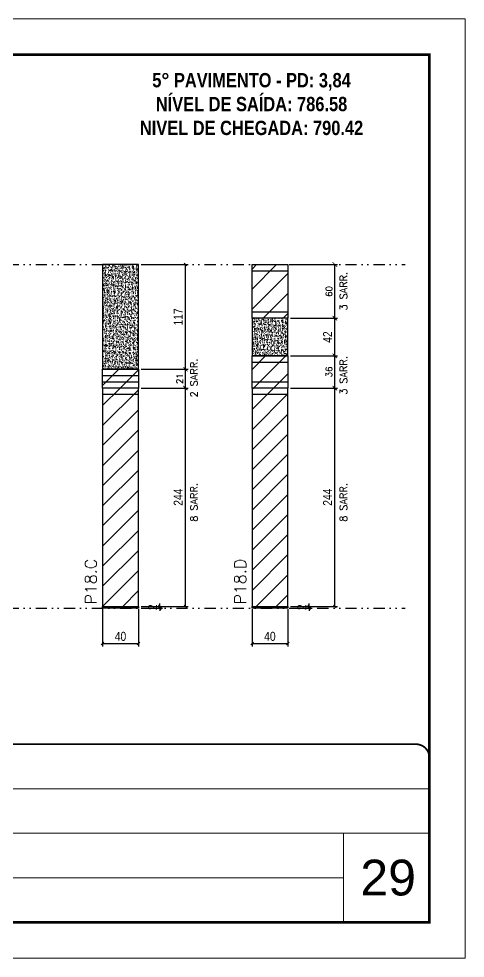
# Model space of a CAD drawing. Extents: x 28748 to 35002, y 14885 to 43501.
# Drawn here: x 29735 to 30233, y 34411 to 35461 of the extents above; entities that cross this region are included whole.
import ezdxf

# ---------------------------------------------------------------- set-up
doc = ezdxf.new("R2010")
doc.units = 0
for name, pattern in [('CONTINUO', [0]), ('DASHED', [0.75, 0.5, -0.25]), ('DIVIDE2', [0.625, 0.25, -0.125, 0, -0.125, 0, -0.125])]:
    doc.linetypes.add(name, pattern=pattern)
for name, color, linetype, lineweight in [('CARIMBO', 255, 'Continuous', 9), ('Folhas', 255, 'Continuous', 9), ('Hachura', 251, 'Continuous', 9), ('SARRAFO DE PRESSAO', 251, 'DASHED', 9), ('Texto Seção', 7, 'Continuous', 15)]:
    doc.layers.add(name, color=color, linetype=linetype, lineweight=lineweight)
for name, color, linetype in [('COTA', 241, 'Continuous'), ('NOMENCLATURA', 7, 'Continuous'), ('Nível', 160, 'Continuous'), ('Painéis', 200, 'Continuous'), ('SARR_2.2x7', 40, 'Continuous')]:
    doc.layers.add(name, color=color, linetype=linetype)
doc.styles.add('ARIAL', font='arial.ttf')
doc.styles.add('COTA TECNICA', font='techl___.ttf', dxfattribs={"height": 10})
doc.styles.add('COTA TECNICA-50', font='techl___.ttf', dxfattribs={"height": 10})
doc.styles.add('REGUA-120', font='ROMANS.shx', dxfattribs={"height": 15})
doc.styles.add('ROMANC', font='techb___.ttf', dxfattribs={"height": 2.5})
doc.styles.add('ROMANS', font='romans.shx')
doc.dimstyles.new('COTA PAINEL-50', dxfattribs={"dimtxt": 10, "dimasz": 3, "dimexe": 3, "dimexo": 3, "dimgap": 3, "dimtad": 1, "dimdec": 1, "dimzin": 12, "dimdsep": 46, "dimtxsty": 'COTA TECNICA-50', "dimblk1": 'OBLIQUE', "dimblk2": 'OBLIQUE', "dimsah": 1, "dimcen": 0.9, "dimclrd": 4, "dimclre": 4, "dimclrt": 240, "dimadec": 1, "dimazin": 3, "dimtfac": 1, "dimtdec": 1, "dimtmove": 0, "dimatfit": 3, "dimfxl": 1, "dimtolj": 1, "dimtzin": 12, "dimarcsym": 0})
doc.dimstyles.new('Cota Paínel', dxfattribs={"dimtxt": 7, "dimasz": 5, "dimexe": 3, "dimexo": 3, "dimgap": 3, "dimtad": 1, "dimdec": 1, "dimzin": 12, "dimdsep": 46, "dimtxsty": 'ROMANS', "dimblk": 'ARCHTICK', "dimcen": 0, "dimclrd": 4, "dimclre": 4, "dimclrt": 1, "dimadec": 1, "dimazin": 3, "dimtfac": 1, "dimtdec": 1, "dimtmove": 0, "dimatfit": 3, "dimldrblk": 'OBLIQUE', "dimfxl": 1, "dimtolj": 1, "dimtzin": 12, "dimarcsym": 0})
doc.dimstyles.new('PAINEL', dxfattribs={"dimtxt": 10, "dimasz": 3, "dimexe": 3, "dimexo": 3, "dimgap": 3, "dimtad": 1, "dimdec": 1, "dimzin": 12, "dimdsep": 46, "dimtxsty": 'COTA TECNICA', "dimblk1": 'OBLIQUE', "dimblk2": 'OBLIQUE', "dimsah": 1, "dimcen": 0.9, "dimclrd": 4, "dimclre": 4, "dimclrt": 240, "dimadec": 1, "dimazin": 3, "dimtfac": 1, "dimtdec": 1, "dimtmove": 0, "dimatfit": 3, "dimfxl": 1, "dimtolj": 1, "dimtzin": 12, "dimarcsym": 0})
pattern_1 = [(45, (112.546, 0), (-11.22532, 11.22532), [])]
pattern_2 = [(45, (-216.167, 0), (-11.22532, 11.22532), [])]

# ---------------------------------------------------------------- blocks, each defined once
blk = doc.blocks.new('9999999999')
at = {"color": 30, "linetype": 'CONTINUO'}
for p, q in [((98564.6, 34379.6), (99584, 34379.6)), ((98564.6, 34329.8), (99488, 34329.8)), ((99584, 34329.8), (99488, 34329.8)), ((99488, 34329.8), (99488, 34230.2)), ((98564.6, 34280), (99488, 34280))]:
    blk.add_line(p, q, dxfattribs=at)
at = {"color": 30, "linetype": 'CONTINUO', "const_width": 2}
blk.add_lwpolyline([(99584, 34230.2), (99584, 34414.4, 0.414214), (99569, 34429.4), (98229, 34429.4, 0.414214), (98214, 34414.4), (98214, 34245.2, 0.414214), (98229, 34230.2), (99584, 34230.2)], format="xyb", dxfattribs=at)
at = {"layer": 'Folhas'}
blk.add_lwpolyline([(98139, 34190.2), (99624, 34190.2), (99624, 35240.2), (98139, 35240.2)], close=True, dxfattribs=at)
at = {"layer": 'Folhas', "color": 30, "const_width": 3}
blk.add_lwpolyline([(98214, 34230.2), (99584, 34230.2), (99584, 35200.2), (98214, 35200.2)], close=True, dxfattribs=at)
blk = doc.blocks.new('_Oblique')
at = {"color": 0, "linetype": 'ByBlock', "lineweight": -2}
blk.add_line((-0.5, -0.5), (0.5, 0.5), dxfattribs=at)
blk = doc.blocks.new('*D644')
at = {"layer": 'COTA', "color": 4, "lineweight": -2, "transparency": 16777216}
for p, q in [((30038.2, 35048), (30090.7, 35048)), ((30087.7, 34804), (30087.7, 35048)), ((30038.2, 34804), (30090.7, 34804))]:
    blk.add_line(p, q, dxfattribs=at)
at = {"layer": 'Defpoints', "color": 0, "transparency": 16777216}
for p in [(30035.2, 35048), (30087.7, 35048), (30035.2, 34804)]:
    blk.add_point(p, dxfattribs=at)
at = {"layer": 'COTA', "color": 4, "lineweight": -2, "transparency": 16777216, "xscale": 3, "yscale": 3, "zscale": 3}
for p, rotation in [((30087.7, 35048), 90), ((30087.7, 34804), 270)]:
    blk.add_blockref('_Oblique', p, dxfattribs=dict(at, rotation=rotation))
at = {"layer": 'COTA', "color": 240, "transparency": 16777216, "insert": (30079.6, 34926), "char_height": 10, "attachment_point": 5, "rotation": 90, "style": 'COTA TECNICA'}
blk.add_mtext('\\A1;244', dxfattribs=at)
blk = doc.blocks.new('*D645')
at = {"layer": 'COTA', "color": 4, "lineweight": -2, "transparency": 16777216}
for p, q in [((29995.2, 34801), (29995.2, 34759.3)), ((30035.2, 34801), (30035.2, 34759.3)), ((29995.2, 34762.3), (30035.2, 34762.3))]:
    blk.add_line(p, q, dxfattribs=at)
at = {"layer": 'Defpoints', "color": 0, "transparency": 16777216}
for p in [(29995.2, 34804), (30035.2, 34804), (30035.2, 34762.3)]:
    blk.add_point(p, dxfattribs=at)
at = {"layer": 'COTA', "color": 4, "lineweight": -2, "transparency": 16777216, "xscale": 3, "yscale": 3, "zscale": 3, "rotation": 180}
blk.add_blockref('_Oblique', (29995.2, 34762.3), dxfattribs=at)
at = {"layer": 'COTA', "color": 4, "lineweight": -2, "transparency": 16777216, "xscale": 3, "yscale": 3, "zscale": 3}
blk.add_blockref('_Oblique', (30035.2, 34762.3), dxfattribs=at)
at = {"layer": 'COTA', "color": 240, "transparency": 16777216, "insert": (30015.2, 34770.4), "char_height": 10, "attachment_point": 5, "style": 'COTA TECNICA'}
blk.add_mtext('\\A1;40', dxfattribs=at)
blk = doc.blocks.new('*D646')
at = {"layer": 'COTA', "color": 4, "lineweight": -2, "transparency": 16777216}
for p, q in [((30038.2, 34804), (30062, 34804)), ((30038.2, 34802), (30062, 34802)), ((30059, 34804), (30059, 34807)), ((30059, 34802), (30059, 34804)), ((30059, 34802), (30059, 34799))]:
    blk.add_line(p, q, dxfattribs=at)
at = {"layer": 'Defpoints', "color": 0, "transparency": 16777216}
for p in [(30035.2, 34804), (30035.2, 34802), (30059, 34804)]:
    blk.add_point(p, dxfattribs=at)
at = {"layer": 'COTA', "color": 4, "lineweight": -2, "transparency": 16777216, "xscale": 3, "yscale": 3, "zscale": 3}
for p, rotation in [((30059, 34804), 270), ((30059, 34802), 90)]:
    blk.add_blockref('_Oblique', p, dxfattribs=dict(at, rotation=rotation))
at = {"layer": 'COTA', "color": 240, "transparency": 16777216, "insert": (30051, 34803), "char_height": 10, "attachment_point": 5, "rotation": 90, "style": 'COTA TECNICA-50'}
blk.add_mtext('\\A1;2', dxfattribs=at)
blk = doc.blocks.new('*D654')
at = {"layer": 'COTA', "color": 4, "lineweight": -2, "transparency": 16777216}
for p, q in [((30038.2, 35126), (30090.7, 35126)), ((30087.7, 35084), (30087.7, 35126)), ((30038.2, 35084), (30090.7, 35084))]:
    blk.add_line(p, q, dxfattribs=at)
at = {"layer": 'Defpoints', "color": 0, "transparency": 16777216}
for p in [(30035.2, 35126), (30087.7, 35126), (30035.2, 35084)]:
    blk.add_point(p, dxfattribs=at)
at = {"layer": 'COTA', "color": 4, "lineweight": -2, "transparency": 16777216, "xscale": 3, "yscale": 3, "zscale": 3}
for p, rotation in [((30087.7, 35126), 90), ((30087.7, 35084), 270)]:
    blk.add_blockref('_Oblique', p, dxfattribs=dict(at, rotation=rotation))
at = {"layer": 'COTA', "color": 240, "transparency": 16777216, "insert": (30079.6, 35105), "char_height": 10, "attachment_point": 5, "rotation": 90, "style": 'COTA TECNICA'}
blk.add_mtext('\\A1;42', dxfattribs=at)
blk = doc.blocks.new('_ArchTick')
at = {"color": 0, "linetype": 'ByBlock', "const_width": 0.15}
blk.add_lwpolyline([(-0.5, -0.5), (0.5, 0.5)], dxfattribs=at)
blk = doc.blocks.new('*D1702')
at = {"layer": 'COTA', "color": 4, "lineweight": -2, "transparency": 16777216}
for p, q in [((30038.2, 35084), (30090.7, 35084)), ((30087.7, 35048), (30087.7, 35084)), ((30038.2, 35048), (30090.7, 35048))]:
    blk.add_line(p, q, dxfattribs=at)
at = {"layer": 'Defpoints', "color": 0, "transparency": 16777216}
for p in [(30035.2, 35084), (30087.7, 35084), (30035.2, 35048)]:
    blk.add_point(p, dxfattribs=at)
at = {"layer": 'COTA', "color": 4, "lineweight": -2, "transparency": 16777216, "xscale": 5, "yscale": 5, "zscale": 5}
for p, rotation in [((30087.7, 35084), 90), ((30087.7, 35048), 270)]:
    blk.add_blockref('_ArchTick', p, dxfattribs=dict(at, rotation=rotation))
at = {"layer": 'COTA', "color": 1, "transparency": 16777216, "insert": (30081.2, 35066), "char_height": 7, "attachment_point": 5, "rotation": 90, "style": 'ROMANS'}
blk.add_mtext('\\A1;36', dxfattribs=at)
blk = doc.blocks.new('*D2346')
at = {"layer": 'COTA', "color": 4, "lineweight": -2, "transparency": 16777216}
for p, q in [((29871.3, 35048), (29923.8, 35048)), ((29920.8, 34804), (29920.8, 35048)), ((29871.3, 34804), (29923.8, 34804))]:
    blk.add_line(p, q, dxfattribs=at)
at = {"layer": 'Defpoints', "color": 0, "transparency": 16777216}
for p in [(29868.3, 35048), (29920.8, 35048), (29868.3, 34804)]:
    blk.add_point(p, dxfattribs=at)
at = {"layer": 'COTA', "color": 4, "lineweight": -2, "transparency": 16777216, "xscale": 3, "yscale": 3, "zscale": 3}
for p, rotation in [((29920.8, 35048), 90), ((29920.8, 34804), 270)]:
    blk.add_blockref('_Oblique', p, dxfattribs=dict(at, rotation=rotation))
at = {"layer": 'COTA', "color": 240, "transparency": 16777216, "insert": (29912.7, 34926), "char_height": 10, "attachment_point": 5, "rotation": 90, "style": 'COTA TECNICA'}
blk.add_mtext('\\A1;244', dxfattribs=at)
blk = doc.blocks.new('*D2347')
at = {"layer": 'COTA', "color": 4, "lineweight": -2, "transparency": 16777216}
for p, q in [((29828.3, 34801), (29828.3, 34759.3)), ((29868.3, 34801), (29868.3, 34759.3)), ((29828.3, 34762.3), (29868.3, 34762.3))]:
    blk.add_line(p, q, dxfattribs=at)
at = {"layer": 'Defpoints', "color": 0, "transparency": 16777216}
for p in [(29828.3, 34804), (29868.3, 34804), (29868.3, 34762.3)]:
    blk.add_point(p, dxfattribs=at)
at = {"layer": 'COTA', "color": 4, "lineweight": -2, "transparency": 16777216, "xscale": 3, "yscale": 3, "zscale": 3, "rotation": 180}
blk.add_blockref('_Oblique', (29828.3, 34762.3), dxfattribs=at)
at = {"layer": 'COTA', "color": 4, "lineweight": -2, "transparency": 16777216, "xscale": 3, "yscale": 3, "zscale": 3}
blk.add_blockref('_Oblique', (29868.3, 34762.3), dxfattribs=at)
at = {"layer": 'COTA', "color": 240, "transparency": 16777216, "insert": (29848.3, 34770.4), "char_height": 10, "attachment_point": 5, "style": 'COTA TECNICA'}
blk.add_mtext('\\A1;40', dxfattribs=at)
blk = doc.blocks.new('*D2348')
at = {"layer": 'COTA', "color": 4, "lineweight": -2, "transparency": 16777216}
for p, q in [((29871.3, 34804), (29895.1, 34804)), ((29871.3, 34802), (29895.1, 34802)), ((29892.1, 34804), (29892.1, 34807)), ((29892.1, 34802), (29892.1, 34804)), ((29892.1, 34802), (29892.1, 34799))]:
    blk.add_line(p, q, dxfattribs=at)
at = {"layer": 'Defpoints', "color": 0, "transparency": 16777216}
for p in [(29868.3, 34804), (29868.3, 34802), (29892.1, 34804)]:
    blk.add_point(p, dxfattribs=at)
at = {"layer": 'COTA', "color": 4, "lineweight": -2, "transparency": 16777216, "xscale": 3, "yscale": 3, "zscale": 3}
for p, rotation in [((29892.1, 34804), 270), ((29892.1, 34802), 90)]:
    blk.add_blockref('_Oblique', p, dxfattribs=dict(at, rotation=rotation))
at = {"layer": 'COTA', "color": 240, "transparency": 16777216, "insert": (29884.1, 34803), "char_height": 10, "attachment_point": 5, "rotation": 90, "style": 'COTA TECNICA-50'}
blk.add_mtext('\\A1;2', dxfattribs=at)
blk = doc.blocks.new('*D2349')
at = {"layer": 'COTA', "color": 4, "lineweight": -2, "transparency": 16777216}
for p, q in [((29871.3, 35186), (29923.8, 35186)), ((29920.8, 35069), (29920.8, 35186)), ((29871.3, 35069), (29923.8, 35069))]:
    blk.add_line(p, q, dxfattribs=at)
at = {"layer": 'Defpoints', "color": 0, "transparency": 16777216}
for p in [(29868.3, 35186), (29920.8, 35186), (29868.3, 35069)]:
    blk.add_point(p, dxfattribs=at)
at = {"layer": 'COTA', "color": 4, "lineweight": -2, "transparency": 16777216, "xscale": 3, "yscale": 3, "zscale": 3}
for p, rotation in [((29920.8, 35186), 90), ((29920.8, 35069), 270)]:
    blk.add_blockref('_Oblique', p, dxfattribs=dict(at, rotation=rotation))
at = {"layer": 'COTA', "color": 240, "transparency": 16777216, "insert": (29912.7, 35127.5), "char_height": 10, "attachment_point": 5, "rotation": 90, "style": 'COTA TECNICA'}
blk.add_mtext('\\A1;117', dxfattribs=at)
blk = doc.blocks.new('*D2350')
at = {"layer": 'COTA', "color": 4, "lineweight": -2, "transparency": 16777216}
for p, q in [((29871.3, 35069), (29923.8, 35069)), ((29920.8, 35048), (29920.8, 35069)), ((29871.3, 35048), (29923.8, 35048))]:
    blk.add_line(p, q, dxfattribs=at)
at = {"layer": 'Defpoints', "color": 0, "transparency": 16777216}
for p in [(29868.3, 35069), (29920.8, 35069), (29868.3, 35048)]:
    blk.add_point(p, dxfattribs=at)
at = {"layer": 'COTA', "color": 4, "lineweight": -2, "transparency": 16777216, "xscale": 5, "yscale": 5, "zscale": 5}
for p, rotation in [((29920.8, 35069), 90), ((29920.8, 35048), 270)]:
    blk.add_blockref('_ArchTick', p, dxfattribs=dict(at, rotation=rotation))
at = {"layer": 'COTA', "color": 1, "transparency": 16777216, "insert": (29914.3, 35058.5), "char_height": 7, "attachment_point": 5, "rotation": 90, "style": 'ROMANS'}
blk.add_mtext('\\A1;21', dxfattribs=at)
blk = doc.blocks.new('*D2351')
at = {"layer": 'COTA', "color": 4, "lineweight": -2, "transparency": 16777216}
for p, q in [((30038.2, 35186), (30090.7, 35186)), ((30087.7, 35126), (30087.7, 35186)), ((30038.2, 35126), (30090.7, 35126))]:
    blk.add_line(p, q, dxfattribs=at)
at = {"layer": 'Defpoints', "color": 0, "transparency": 16777216}
for p in [(30035.2, 35186), (30087.7, 35186), (30035.2, 35126)]:
    blk.add_point(p, dxfattribs=at)
at = {"layer": 'COTA', "color": 4, "lineweight": -2, "transparency": 16777216, "xscale": 5, "yscale": 5, "zscale": 5}
for p, rotation in [((30087.7, 35186), 90), ((30087.7, 35126), 270)]:
    blk.add_blockref('_ArchTick', p, dxfattribs=dict(at, rotation=rotation))
at = {"layer": 'COTA', "color": 1, "transparency": 16777216, "insert": (30081.2, 35156), "char_height": 7, "attachment_point": 5, "rotation": 90, "style": 'ROMANS'}
blk.add_mtext('\\A1;60', dxfattribs=at)

msp = doc.modelspace()

# ---------------------------------------------------------------- hatches: boundary and pattern name
at = {"layer": 'COTA', "linetype": 'ByBlock'}
h = msp.add_hatch(dxfattribs=at)
h.set_pattern_fill('AR-CONC', color=256, scale=0.03)
h.set_pattern_definition([(50, (-101785.72, 8308.739), (5.46554007, -0.47817257), [0.5715, -6.2865]), (355, (-101785.72, 8308.739), (-1.05730264, 5.73170536), [0.4572, -5.02921753]), (100.4514447, (-101785.2645, 8308.6994), (4.40823741, 5.25353256), [0.48570026, -5.34270734]), (46.1842, (-101785.72, 8310.263), (8.13237123, -1.26126984), [0.85725, -9.42975]), (96.6355576, (-101785.042, 8310.158), (7.122124, 7.42278374), [0.7285507, -8.01406824]), (351.184151, (-101785.72, 8310.263), (7.122124, 7.42278374), [0.685799, -7.54379196]), (21, (-101784.958, 8309.882), (4.54843174, -3.06795595), [0.5715, -6.2865]), (326, (-101784.958, 8309.882), (1.85406085, 5.52563898), [0.4572, -5.0292]), (71.451445, (-101784.579, 8309.6265), (6.40249258, 2.45768307), [0.48570026, -5.34269813]), (37.5, (-101785.72, 8308.7392), (0.092658098, 2.536651166), [0, -4.96824, 0, -5.1054, 0, -5.04825]), (7.5, (-101785.72, 8308.7392), (2.004589875, 3.005417245), [0, -2.91084, 0, -4.85394, 0, -1.92405]), (327.5, (-101787.4192, 8308.7392), (4.067717855, -0.17186232), [0, -1.905, 0, -5.9436, 0, -7.8867]), (317.5, (-101788.1812, 8308.7392), (4.44387544, 0.76279473), [0, -2.4765, 0, -3.94716, 0, -5.6007])])
h.paths.add_polyline_path([(29828.31, 35068.98), (29868.31, 35068.98), (29868.31, 35186), (29828.31, 35186)])
h = msp.add_hatch(dxfattribs=at)
h.set_pattern_fill('AR-CONC', color=256, scale=0.03)
h.set_pattern_definition([(50, (-101618.812, 8248.739), (5.46554007, -0.47817257), [0.5715, -6.2865]), (355, (-101618.812, 8248.739), (-1.05730264, 5.73170536), [0.4572, -5.02921753]), (100.4514447, (-101618.3565, 8248.6994), (4.40823741, 5.25353256), [0.48570026, -5.34270734]), (46.1842, (-101618.812, 8250.263), (8.13237123, -1.26126984), [0.85725, -9.42975]), (96.6355576, (-101618.134, 8250.158), (7.122124, 7.42278374), [0.7285507, -8.01406824]), (351.184151, (-101618.812, 8250.263), (7.122124, 7.42278374), [0.685799, -7.54379196]), (21, (-101618.05, 8249.882), (4.54843174, -3.06795595), [0.5715, -6.2865]), (326, (-101618.05, 8249.882), (1.85406085, 5.52563898), [0.4572, -5.0292]), (71.451445, (-101617.671, 8249.6265), (6.40249258, 2.45768307), [0.48570026, -5.34269813]), (37.5, (-101618.812, 8248.7392), (0.092658098, 2.536651166), [0, -4.96824, 0, -5.1054, 0, -5.04825]), (7.5, (-101618.812, 8248.7392), (2.004589875, 3.005417245), [0, -2.91084, 0, -4.85394, 0, -1.92405]), (327.5, (-101620.5112, 8248.7392), (4.067717855, -0.17186232), [0, -1.905, 0, -5.9436, 0, -7.8867]), (317.5, (-101621.2732, 8248.7392), (4.44387544, 0.76279473), [0, -2.4765, 0, -3.94716, 0, -5.6007])])
h.paths.add_polyline_path([(29995.22, 35083.98), (30035.22, 35083.98), (30035.22, 35126), (29995.22, 35126)])
at = {"layer": 'Hachura'}
h = msp.add_hatch(dxfattribs=at)
h.set_pattern_fill('ANSI31', color=256, scale=5)
h.set_pattern_definition(pattern_1)
h.paths.add_polyline_path([(30035.22, 35126), (30035.22, 35186), (29995.22, 35186), (29995.22, 35126)])
h = msp.add_hatch(dxfattribs=at)
h.set_pattern_fill('ANSI31', color=256, scale=5)
h.set_pattern_definition(pattern_1)
h.paths.add_polyline_path([(29995.22, 35047.98), (30035.22, 35047.98), (30035.22, 35083.98), (29995.22, 35083.98)])
h = msp.add_hatch(dxfattribs=at)
h.set_pattern_fill('ANSI31', color=256, scale=5)
h.set_pattern_definition(pattern_2)
h.paths.add_polyline_path([(29868.31, 35068.98), (29828.31, 35068.98), (29828.31, 35047.98), (29868.31, 35047.98)])
h = msp.add_hatch(dxfattribs=at)
h.set_pattern_fill('ANSI31', color=256, scale=5)
h.set_pattern_definition(pattern_2)
h.paths.add_polyline_path([(29868.31, 35047.98), (29828.31, 35047.98), (29828.31, 34804), (29868.31, 34804)])
h = msp.add_hatch(dxfattribs=at)
h.set_pattern_fill('ANSI31', color=256, scale=5)
h.set_pattern_definition(pattern_1)
h.paths.add_polyline_path([(30035.22, 35047.98), (29995.22, 35047.98), (29995.22, 34804), (30035.22, 34804)])

# ---------------------------------------------------------------- linework, layer by layer
at = {"layer": 'COTA', "linetype": 'ByBlock'}
for points in [[(29828.31, 35068.98), (29868.31, 35068.98), (29868.31, 35186), (29828.31, 35186)], [(29995.22, 35083.98), (30035.22, 35083.98), (30035.22, 35126), (29995.22, 35126)]]:
    msp.add_lwpolyline(points, close=True, dxfattribs=at)
at = {"layer": 'Nível', "color": 4, "linetype": 'DIVIDE2', "ltscale": 50}
for p, q in [((29156, 35186), (30166.34, 35186)), ((29156, 34802), (30166.34, 34802))]:
    msp.add_line(p, q, dxfattribs=at)
at = {"layer": 'Painéis'}
for p, q in [((30035.22, 35083.98), (29995.22, 35083.98)), ((29868.31, 35068.98), (29828.31, 35068.98)), ((29828.31, 34804), (29868.31, 34804)), ((29828.31, 34802), (29828.31, 34804)), ((29868.31, 34802), (29828.31, 34802)), ((29868.31, 34804), (29868.31, 34802)), ((29995.22, 34804), (30035.22, 34804)), ((29995.22, 34802), (29995.22, 34804)), ((30035.22, 34802), (29995.22, 34802)), ((30035.22, 34804), (30035.22, 34802))]:
    msp.add_line(p, q, dxfattribs=at)
for points in [[(29995.22, 35186), (30035.22, 35186), (30035.22, 35126), (29995.22, 35126)], [(29995.22, 35083.98), (30035.22, 35083.98), (30035.22, 35047.98), (29995.22, 35047.98)], [(29828.31, 35068.98), (29868.31, 35068.98), (29868.31, 35047.98), (29828.31, 35047.98)], [(29828.31, 34804), (29868.31, 34804), (29868.31, 35047.98), (29828.31, 35047.98)], [(29995.22, 34804), (30035.22, 34804), (30035.22, 35047.98), (29995.22, 35047.98)]]:
    msp.add_lwpolyline(points, close=True, dxfattribs=at)
at = {"layer": 'SARR_2.2x7'}
for p, q in [((29995.22, 35179), (30035.22, 35179)), ((29995.22, 35133), (30035.22, 35133)), ((29995.22, 35076.98), (30035.22, 35076.98)), ((29828.31, 35061.98), (29868.31, 35061.98)), ((29828.31, 35054.98), (29868.31, 35054.98)), ((29995.22, 35054.98), (30035.22, 35054.98)), ((29828.31, 35040.98), (29868.31, 35040.98)), ((29995.22, 35040.98), (30035.22, 35040.98))]:
    msp.add_line(p, q, dxfattribs=at)

# ---------------------------------------------------------------- block references
at = {"layer": 'SARRAFO DE PRESSAO', "color": 6, "linetype": 'ByBlock'}
msp.add_blockref('9999999999', (-69390.64, 220.51), dxfattribs=at)

# ---------------------------------------------------------------- texts
at = {"layer": 'CARIMBO', "style": 'ARIAL'}
msp.add_text('29', height=40, dxfattribs=at).set_placement((30116.2, 34480.86))
at = {"layer": 'NOMENCLATURA', "color": 2, "insert": (29994.67, 35426.78), "char_height": 16, "attachment_point": 2, "style": 'ROMANC'}
msp.add_mtext_dynamic_manual_height_columns('\\P5° PAVIMENTO - PD: 3,84\\PNÍVEL DE SAÍDA: 786.58\\PNIVEL DE CHEGADA: 790.42', width=300.2766, gutter_width=1, heights=[0], dxfattribs=at)
at = {"layer": 'Texto Seção', "linetype": 'Continuous', "style": 'ROMANS'}
for s, p in [('3 SARR.', (30101.39, 35134.61)), ('3 SARR.', (30101.39, 35040.51)), ('2 SARR.', (29934.48, 35037.61)), ('8 SARR.', (29934.48, 34898.61)), ('8 SARR.', (30101.39, 34898.61))]:
    msp.add_text(s, height=8, rotation=90, dxfattribs=at).set_placement(p)
at = {"layer": 'Texto Seção', "char_height": 13, "width": 285.3299, "attachment_point": 7, "rotation": 90, "style": 'REGUA-120'}
for s, insert in [('P18.C', (29821.66, 34805.93)), ('P18.D', (29988.57, 34805.93))]:
    msp.add_mtext(s, dxfattribs=dict(at, insert=insert))

# ---------------------------------------------------------------- dimensions: what is measured, and where the dimension line sits
at = {"layer": 'COTA'}
for base, p1, p2, picture, middle in [((29920.8, 35186), (29868.31, 35068.98), (29868.31, 35186), '*D2349', (29912.72, 35127.49)), ((30087.7, 35126), (30035.22, 35083.98), (30035.22, 35126), '*D654', (30079.63, 35104.99)), ((29920.8, 35047.98), (29868.31, 34804), (29868.31, 35047.98), '*D2346', (29912.72, 34925.99)), ((30087.7, 35047.98), (30035.22, 34804), (30035.22, 35047.98), '*D644', (30079.63, 34925.99))]:
    dim = msp.add_linear_dim(base=base, p1=p1, p2=p2, angle=90, dimstyle='PAINEL', override={"dimarcsym": 2}, dxfattribs=at)
    dim.commit()
    dim.dimension.update_dxf_attribs({"geometry": picture, "text_midpoint": middle})
for base, p1, p2, picture, middle in [((30087.7, 35186), (30035.22, 35126), (30035.22, 35186), '*D2351', (30081.2, 35156)), ((30087.7, 35083.98), (30035.22, 35047.98), (30035.22, 35083.98), '*D1702', (30081.2, 35065.98)), ((29920.8, 35068.98), (29868.31, 35047.98), (29868.31, 35068.98), '*D2350', (29914.3, 35058.48))]:
    dim = msp.add_linear_dim(base=base, p1=p1, p2=p2, angle=90, dimstyle='Cota Paínel', dxfattribs=at)
    dim.commit()
    dim.dimension.update_dxf_attribs({"geometry": picture, "text_midpoint": middle})
for base, p1, p2, picture, middle in [((29868.31, 34762.27), (29828.31, 34804), (29868.31, 34804), '*D2347', (29848.31, 34770.38)), ((30035.22, 34762.27), (29995.22, 34804), (30035.22, 34804), '*D645', (30015.22, 34770.38))]:
    dim = msp.add_linear_dim(base=base, p1=p1, p2=p2, dimstyle='PAINEL', override={"dimarcsym": 2}, dxfattribs=at)
    dim.commit()
    dim.dimension.update_dxf_attribs({"geometry": picture, "text_midpoint": middle})
for base, p1, p2, picture, middle in [((29892.12, 34804), (29868.31, 34802), (29868.31, 34804), '*D2348', (29892.12, 34803)), ((30059.03, 34804), (30035.22, 34802), (30035.22, 34804), '*D646', (30059.03, 34803))]:
    dim = msp.add_linear_dim(base=base, p1=p1, p2=p2, angle=90, dimstyle='COTA PAINEL-50', dxfattribs=at)
    dim.commit()
    dim.dimension.update_dxf_attribs({"geometry": picture, "text_midpoint": middle, "dimtype": 160})

doc.saveas('drawing.dxf')
